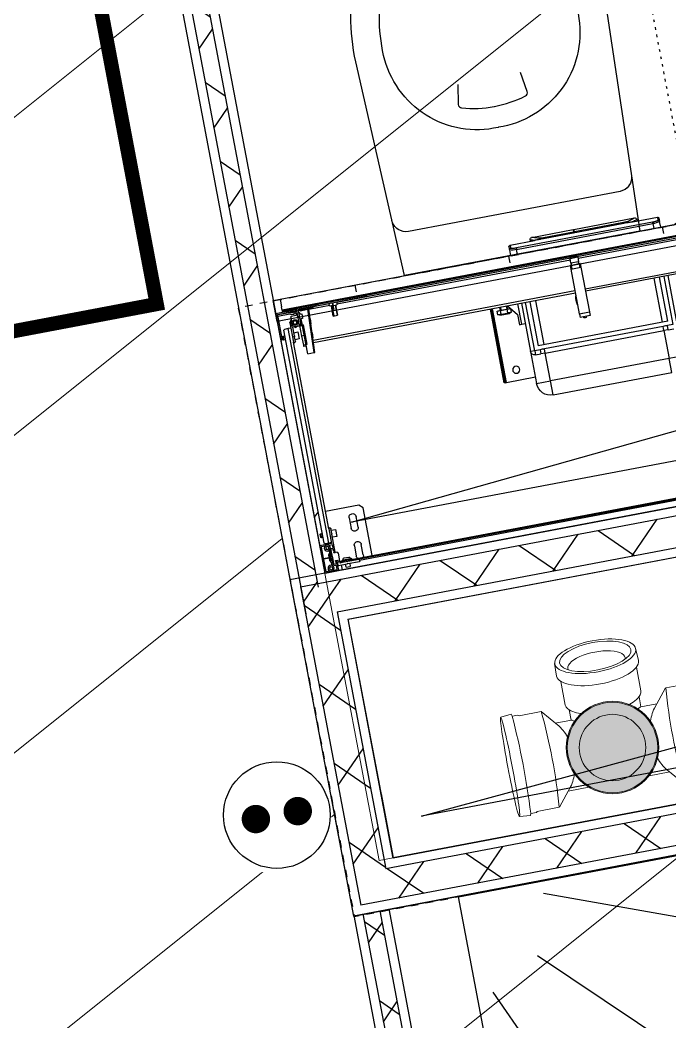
# Model space of a CAD drawing. Header units: centimetres. Extents: x 187368 to 251255, y -383447 to -322514.
# Drawn here: x 202629 to 203543, y -367949 to -366539 of the extents above; entities that cross this region are included whole.
import ezdxf

# ---------------------------------------------------------------- set-up
doc = ezdxf.new("R2010")
doc.units = ezdxf.units.CM
doc.linetypes.add('Style de ligne -1', pattern=[0.41664, 0.20828, -0.20836])
doc.linetypes.add('Style de ligne -5', pattern=[0.20828, 0.069425, -0.138855])
doc.layers.get('0').update_dxf_attribs({"color": 252})
for name, color, linetype in [('3-BAT C-Niveau 2', 252, 'Continuous'), ('prlm-EAU-CHU', 42, 'Continuous'), ('prlm-EAU-EUEV', 25, 'Continuous'), ('prlm-GT', 242, 'Continuous'), ('prlm-MOD', 64, 'Continuous')]:
    doc.layers.add(name, color=color, linetype=linetype)
doc.layers.add('prlm-ELEC-CFO', color=1, linetype='Continuous', lineweight=25)

# ---------------------------------------------------------------- blocks, each defined once
blk = doc.blocks.new('Groupe-85-1')
at = {"linetype": 'Continuous'}
for p, q in [((13643.41, -48322.39), (13682.38, -48329.29)), ((13642.53, -48331.15), (13679.85, -48356.12)), ((13636.28, -48336.31), (13660.64, -48371.78))]:
    blk.add_line(p, q, dxfattribs=at)
at = {"linetype": 'Continuous', "flags": 128}
blk.add_lwpolyline([(13646.32, -48401.5), (13631.44, -48322.9), (13710.04, -48308.02), (13724.92, -48386.62)], close=True, dxfattribs=at)
blk = doc.blocks.new('MTI900_Alu_390')
at = {"layer": 'prlm-MOD', "color": 1, "linetype": 'Continuous'}
for p, q in [((-4.475, 0), (-4.472, 0)), ((-4.475, -0.003), (-4.475, 0)), ((-4.472, 0), (-4.278, 0)), ((-4.278, 0), (-4.225, 0)), ((-4.225, 0), (4.225, 0)), ((-4.225, -0.07), (-4.225, 0)), ((-4.475, -0.387), (-4.475, -0.003)), ((-4.457, -0.191), (-4.457, -0.021)), ((-4.454, -0.018), (-4.403, -0.018)), ((-4.395, -0.038), (-4.375, -0.027)), ((-4.395, -0.062), (-4.395, -0.038)), ((-4.375, -0.073), (-4.395, -0.062)), ((-4.375, -0.027), (-4.355, -0.038)), ((-4.355, -0.062), (-4.375, -0.073)), ((-4.354, -0.13), (-4.372, -0.159)), ((-4.355, -0.038), (-4.355, -0.062)), ((-4.336, -0.136), (-4.354, -0.164)), ((-4.353, -0.086), (-4.353, -0.129)), ((-4.347, -0.018), (-4.296, -0.018)), ((-4.335, -0.098), (-4.335, -0.134)), ((-4.298, -0.095), (-4.332, -0.095)), ((-4.296, -0.077), (-4.331, -0.077)), ((-4.33, -0.195), (-4.33, -0.103)), ((-4.327, -0.1), (-4.298, -0.1)), ((-4.295, -0.137), (-4.295, -0.098)), ((-4.295, -0.137), (-4.295, -0.142)), ((-4.293, -0.021), (-4.293, -0.074)), ((-4.278, -0.14), (-4.292, -0.14)), ((-4.275, -0.003), (-4.275, -0.137)), ((-4.27, -0.073), (-4.27, -0.09)), ((-4.27, -0.09), (-4.26, -0.12)), ((-4.267, -0.07), (-4.14, -0.07)), ((-4.26, -0.142), (-4.26, -0.12)), ((-4.235, -0.1), (-4.235, -0.24)), ((-3.963, -0.1), (-4.229, -0.1)), ((-4.225, -0.105), (-4.225, -0.1)), ((-4.225, -0.105), (-4.165, -0.105)), ((-4.225, -0.105), (-4.225, -0.12)), ((-4.225, -0.12), (-4.17, -0.12)), ((-4.203, -0.12), (-4.203, -0.125)), ((-4.203, -0.125), (-4.067, -0.125)), ((-4.203, -0.125), (-4.203, -0.135)), ((-4.203, -0.135), (-4.067, -0.135)), ((-4.165, -0.115), (-4.175, -0.125)), ((-4.165, -0.025), (-4.105, -0.025)), ((-4.165, -0.025), (-4.165, -0.07)), ((-4.165, -0.1), (-4.165, -0.115)), ((-4.105, -0.115), (-4.165, -0.115)), ((-4.135, -0.075), (-4.14, -0.07)), ((-4.13, -0.07), (-4.135, -0.075)), ((-4.13, -0.07), (-3.963, -0.07)), ((-4.105, -0.07), (-4.105, -0.025)), ((-4.105, -0.115), (-4.105, -0.1)), ((-4.105, -0.105), (4.105, -0.105)), ((-4.095, -0.125), (-4.105, -0.115)), ((-4.1, -0.12), (4.1, -0.12)), ((-4.067, -0.125), (-4.067, -0.12)), ((-4.067, -0.135), (-4.067, -0.125)), ((-3.96, -0.073), (-3.96, -0.097)), ((-3.96, -0.09), (3.96, -0.09)), ((-3.775, -0.12), (-3.775, -0.8)), ((-4.457, -0.369), (-4.457, -0.209)), ((-4.376, -0.194), (-4.454, -0.194)), ((-4.454, -0.206), (-4.376, -0.206)), ((-4.373, -0.16), (-4.373, -0.191)), ((-4.373, -0.209), (-4.373, -0.24)), ((-4.373, -0.24), (-4.354, -0.27)), ((-4.338, -0.16), (-4.355, -0.19)), ((-4.355, -0.166), (-4.355, -0.234)), ((-4.355, -0.21), (-4.338, -0.24)), ((-4.354, -0.236), (-4.335, -0.265)), ((-4.353, -0.271), (-4.353, -0.304)), ((-4.33, -0.168), (-4.342, -0.168)), ((-4.33, -0.232), (-4.342, -0.232)), ((-4.338, -0.24), (-4.338, -0.16)), ((-4.33, -0.16), (-4.338, -0.16)), ((-4.338, -0.24), (-4.33, -0.24)), ((-4.335, -0.265), (-4.335, -0.302)), ((-4.325, -0.2), (-4.33, -0.195)), ((-4.33, -0.205), (-4.325, -0.2)), ((-4.33, -0.297), (-4.33, -0.205)), ((-4.295, -0.258), (-4.295, -0.263)), ((-4.295, -0.302), (-4.295, -0.263)), ((-4.292, -0.145), (-4.263, -0.145)), ((-4.25, -0.255), (-4.292, -0.255)), ((-4.292, -0.26), (-4.278, -0.26)), ((-4.275, -0.263), (-4.275, -0.52)), ((-4.25, -0.255), (-4.235, -0.24)), ((-4.167, -0.158), (-4.102, -0.158)), ((-3.995, -0.3), (-3.995, -0.15)), ((-3.895, -0.15), (-3.895, -0.3)), ((-4.475, -0.8), (-4.475, -0.387)), ((-4.308, -0.39), (-4.472, -0.39)), ((-4.403, -0.372), (-4.454, -0.372)), ((-4.395, -0.405), (-4.405, -0.415)), ((-4.405, -0.415), (-4.405, -3.465)), ((-4.395, -0.328), (-4.375, -0.317)), ((-4.395, -0.352), (-4.395, -0.328)), ((-4.375, -0.363), (-4.395, -0.352)), ((-4.34, -0.405), (-4.395, -0.405)), ((-4.375, -0.317), (-4.355, -0.328)), ((-4.355, -0.352), (-4.375, -0.363)), ((-4.355, -0.328), (-4.355, -0.352)), ((-4.296, -0.372), (-4.347, -0.372)), ((-4.305, -0.405), (-4.34, -0.405)), ((-4.34, -0.405), (-4.34, -3.475)), ((-4.332, -0.305), (-4.298, -0.305)), ((-4.328, -0.323), (-4.296, -0.323)), ((-4.298, -0.3), (-4.327, -0.3)), ((-4.305, -0.6), (-4.305, -0.393)), ((-4.293, -0.326), (-4.293, -0.369)), ((-4.43, -0.495), (-4.435, -0.5)), ((-4.435, -0.5), (-4.435, -0.55)), ((-4.435, -0.55), (-4.43, -0.555)), ((-4.43, -0.555), (-4.43, -0.495)), ((-4.405, -0.495), (-4.43, -0.495)), ((-4.43, -0.555), (-4.405, -0.555)), ((-4.275, -0.52), (-4.278, -0.523)), ((-4.278, -0.527), (-4.275, -0.53)), ((-4.215, -0.475), (-4.275, -0.475)), ((-4.275, -0.53), (-4.275, -0.52)), ((-4.275, -0.53), (-4.275, -0.6)), ((-4.215, -0.575), (-4.215, -0.475)), ((-3.995, -0.7), (-3.995, -0.55)), ((-3.895, -0.55), (-3.895, -0.7)), ((-4.305, -0.6), (-4.305, -3.277)), ((-4.285, -0.61), (-4.295, -0.61)), ((-4.275, -0.575), (-4.215, -0.575)), ((-4.425, -0.85), (-4.475, -0.8)), ((-3.775, -0.8), (-3.825, -0.85)), ((-4.405, -0.85), (-4.425, -0.85)), ((-3.825, -0.85), (-4.305, -0.85)), ((-0.85, -1.865), (0.85, -1.865)), ((-0.85, -1.865), (-0.85, -2.065)), ((0.85, -1.865), (0.85, -2.065)), ((-1.05, -2.525), (-1.05, -2.065)), ((-1.05, -2.065), (-0.85, -2.065)), ((0.85, -2.065), (-0.85, -2.065)), ((-0.85, -2.065), (-0.85, -2.465)), ((0.85, -2.465), (0.85, -2.065)), ((1.05, -2.065), (0.85, -2.065)), ((-1.495, -2.16), (-1.495, -3.215)), ((-1.48, -2.16), (-1.495, -2.16)), ((-1.48, -2.16), (-1.48, -3.215)), ((-1.48, -2.16), (-1.465, -2.16)), ((-1.465, -2.16), (-1.05, -2.16)), ((-1.465, -2.16), (-1.465, -3.215)), ((-1.05, -3.215), (-1.05, -2.525)), ((-0.99, -2.525), (-1.05, -2.525)), ((-0.99, -2.465), (-0.912, -2.465)), ((-0.99, -2.525), (-0.99, -2.465)), ((-0.99, -2.525), (-0.99, -3.215)), ((-0.912, -2.525), (-0.99, -2.525)), ((-0.85, -2.465), (-0.912, -2.465)), ((-0.912, -2.525), (-0.912, -2.465)), ((-0.85, -2.465), (0.85, -2.465)), ((-0.85, -2.465), (-0.85, -2.524)), ((0.85, -2.524), (-0.85, -2.524)), ((0.912, -2.465), (0.85, -2.465)), ((0.85, -2.465), (0.85, -2.524)), ((0.912, -2.465), (0.99, -2.465)), ((0.912, -2.465), (0.912, -2.525)), ((0.99, -2.525), (0.912, -2.525)), ((0.99, -3.215), (0.99, -2.525)), ((1.05, -2.525), (1.05, -3.215)), ((0.93, -2.585), (-0.93, -2.585)), ((-0.93, -3.215), (-0.93, -2.585)), ((-0.85, -3.215), (-0.85, -2.585)), ((0.85, -2.585), (0.85, -3.215)), ((0.93, -2.585), (0.93, -3.215)), ((-1.134, -2.925), (-1.1, -2.925)), ((-1.134, -3.071), (-1.134, -2.925)), ((-1.1, -2.925), (-1.1, -3.215)), ((-1.1, -2.925), (-1.05, -2.925)), ((-0.277, -2.915), (-0.277, -2.865)), ((-0.132, -2.865), (-0.277, -2.865)), ((-0.132, -2.915), (-0.277, -2.915)), ((-0.277, -2.918), (-0.277, -2.915)), ((-0.277, -2.918), (-0.132, -2.918)), ((-0.277, -3.558), (-0.277, -2.918)), ((-0.132, -2.915), (-0.132, -2.865)), ((-0.132, -2.918), (-0.132, -2.915)), ((-0.132, -3.558), (-0.132, -2.918)), ((-4.135, -3.077), (-4.136, -3.497)), ((-4.135, -3.077), (-4.05, -3.077)), ((-4.022, -3.692), (-4.05, -3.077)), ((-4.05, -3.077), (-4.035, -3.077)), ((-4.035, -3.077), (-4.007, -3.691)), ((-1.25, -3.215), (-1.134, -3.071)), ((-4.175, -3.207), (-4.175, -3.187)), ((-4.135, -3.187), (-4.175, -3.187)), ((-4.175, -3.337), (-4.175, -3.207)), ((-4.125, -3.207), (-4.175, -3.207)), ((-4.125, -3.487), (-4.125, -3.207)), ((-0.277, -3.215), (-4.029, -3.215)), ((-1.38, -3.106), (-1.408, -3.12)), ((-1.408, -3.12), (-1.408, -3.17)), ((-1.408, -3.17), (-1.384, -3.17)), ((-1.395, -3.17), (-1.395, -3.172)), ((-1.395, -3.172), (-1.225, -3.172)), ((-1.384, -3.17), (-1.359, -3.17)), ((-1.38, -3.106), (-1.24, -3.106)), ((-1.36, -3.172), (-1.36, -3.215)), ((-1.359, -3.12), (-1.359, -3.17)), ((-1.359, -3.17), (-1.31, -3.17)), ((-1.351, -3.215), (-1.351, -3.172)), ((-1.31, -3.17), (-1.261, -3.17)), ((-1.269, -3.215), (-1.269, -3.172)), ((-1.261, -3.12), (-1.261, -3.17)), ((-1.261, -3.17), (-1.236, -3.17)), ((-1.26, -3.215), (-1.26, -3.172)), ((-1.212, -3.12), (-1.24, -3.106)), ((-1.236, -3.17), (-1.214, -3.17)), ((-1.225, -3.172), (-1.225, -3.17)), ((-1.212, -3.12), (-1.212, -3.167)), ((4.029, -3.215), (-0.132, -3.215)), ((-4.475, -3.355), (-4.475, -3.335)), ((-4.475, -3.335), (-4.455, -3.335)), ((-4.475, -3.69), (-4.475, -3.355)), ((-4.455, -3.355), (-4.475, -3.355)), ((-4.455, -3.335), (-4.455, -3.355)), ((-4.455, -3.69), (-4.455, -3.355)), ((-4.43, -3.325), (-4.435, -3.33)), ((-4.435, -3.33), (-4.435, -3.38)), ((-4.435, -3.38), (-4.43, -3.385)), ((-4.43, -3.385), (-4.43, -3.325)), ((-4.405, -3.325), (-4.43, -3.325)), ((-4.305, -3.553), (-4.305, -3.277)), ((-4.295, -3.267), (-4.285, -3.267)), ((-4.276, -3.348), (-4.278, -3.35)), ((-4.278, -3.354), (-4.276, -3.356)), ((-4.275, -3.277), (-4.275, -3.346)), ((-4.215, -3.305), (-4.275, -3.305)), ((-4.275, -3.358), (-4.275, -3.346)), ((-4.275, -3.358), (-4.275, -3.484)), ((-4.215, -3.405), (-4.215, -3.305)), ((-4.175, -3.487), (-4.175, -3.337)), ((-4.14, -3.337), (-4.175, -3.337)), ((-4.14, -3.487), (-4.14, -3.337)), ((-0.277, -3.245), (-4.027, -3.245)), ((-4.021, -3.285), (-4.026, -3.286)), ((-4.022, -3.356), (-4.017, -3.356)), ((-4.021, -3.285), (-4.017, -3.356)), ((4.027, -3.245), (-0.132, -3.245)), ((-4.43, -3.385), (-4.405, -3.385)), ((-4.405, -3.465), (-4.395, -3.475)), ((-4.34, -3.475), (-4.395, -3.475)), ((-4.305, -3.475), (-4.34, -3.475)), ((-4.29, -3.507), (-4.285, -3.504)), ((-4.29, -3.507), (-4.29, -3.549)), ((-4.274, -3.504), (-4.287, -3.504)), ((-4.275, -3.405), (-4.215, -3.405)), ((-4.272, -3.487), (-4.178, -3.487)), ((-4.271, -3.518), (-4.271, -3.507)), ((-4.266, -3.521), (-4.268, -3.521)), ((-4.24, -3.478), (-4.23, -3.472)), ((-4.23, -3.472), (-4.22, -3.478)), ((-4.195, -3.561), (-4.195, -3.523)), ((-4.175, -3.49), (-4.175, -3.487)), ((-4.175, -3.487), (-4.155, -3.487)), ((-4.175, -3.49), (-4.175, -3.601)), ((-4.155, -3.497), (-4.175, -3.497)), ((-4.14, -3.487), (-4.155, -3.487)), ((-4.155, -3.487), (-4.155, -3.497)), ((-4.155, -3.702), (-4.155, -3.497)), ((-4.125, -3.487), (-4.14, -3.487)), ((-4.14, -3.577), (-4.14, -3.487)), ((-4.136, -3.497), (-4.14, -3.497)), ((-4.012, -3.482), (-4.017, -3.482)), ((-4.012, -3.482), (-4.008, -3.552)), ((-4.277, -3.582), (-4.304, -3.555)), ((-4.291, -3.577), (-4.291, -3.568)), ((-4.281, -3.583), (-4.291, -3.577)), ((-4.287, -3.552), (-4.282, -3.552)), ((-4.279, -3.549), (-4.279, -3.545)), ((-4.277, -3.676), (-4.268, -3.663)), ((-4.276, -3.542), (-4.273, -3.542)), ((-4.276, -3.627), (-4.276, -3.584)), ((-4.198, -3.637), (-4.266, -3.637)), ((-4.263, -3.657), (-4.265, -3.659)), ((-4.225, -3.659), (-4.265, -3.659)), ((-4.265, -3.659), (-4.265, -3.662)), ((-4.265, -3.662), (-4.225, -3.662)), ((-4.227, -3.657), (-4.263, -3.657)), ((-4.261, -3.657), (-4.261, -3.662)), ((-4.229, -3.657), (-4.229, -3.662)), ((-4.225, -3.659), (-4.227, -3.657)), ((-4.225, -3.662), (-4.225, -3.659)), ((-4.222, -3.663), (-4.213, -3.676)), ((-4.195, -3.674), (-4.195, -3.64)), ((-4.176, -3.603), (-4.183, -3.61)), ((-4.183, -3.614), (-4.176, -3.621)), ((-4.175, -3.623), (-4.175, -3.601)), ((-4.175, -3.623), (-4.175, -3.734)), ((-4.115, -3.577), (-4.155, -3.577)), ((-4.155, -3.647), (-4.115, -3.647)), ((-4.14, -3.657), (-4.14, -3.647)), ((-4.115, -3.647), (-4.115, -3.577)), ((-4.013, -3.552), (-4.008, -3.552)), ((-3.685, -3.532), (-3.625, -3.532)), ((-3.685, -3.532), (-3.685, -3.677)), ((-3.679, -3.677), (-3.679, -3.532)), ((-3.66, -3.622), (-3.655, -3.622)), ((-3.66, -3.622), (-3.66, -3.636)), ((-3.66, -3.636), (-3.655, -3.636)), ((-3.66, -3.636), (-3.66, -3.717)), ((-3.655, -3.622), (-3.655, -3.636)), ((-3.655, -3.636), (-3.655, -3.717)), ((-3.631, -3.677), (-3.631, -3.532)), ((-3.625, -3.677), (-3.625, -3.532)), ((-0.277, -3.558), (-0.132, -3.558)), ((-0.277, -3.56), (-0.277, -3.558)), ((-0.277, -3.61), (-0.277, -3.56)), ((-0.26, -3.56), (-0.277, -3.56)), ((-0.255, -3.61), (-0.277, -3.61)), ((-0.26, -3.558), (-0.26, -3.608)), ((-0.15, -3.608), (-0.26, -3.608)), ((-0.15, -3.638), (-0.26, -3.638)), ((-0.26, -3.638), (-0.26, -3.708)), ((-0.255, -3.608), (-0.255, -3.638)), ((-0.155, -3.638), (-0.155, -3.608)), ((-0.132, -3.61), (-0.155, -3.61)), ((-0.15, -3.608), (-0.15, -3.558)), ((-0.132, -3.56), (-0.15, -3.56)), ((-0.15, -3.708), (-0.15, -3.638)), ((-0.132, -3.56), (-0.132, -3.558)), ((-0.132, -3.61), (-0.132, -3.56)), ((-4.455, -3.682), (-4.455, -3.68)), ((-4.452, -3.677), (-4.279, -3.677)), ((-4.215, -3.695), (-4.45, -3.695)), ((-4.215, -3.715), (-4.45, -3.715)), ((-4.285, -3.692), (-4.445, -3.692)), ((-4.378, -3.747), (-4.378, -3.727)), ((-4.378, -3.727), (-4.298, -3.727)), ((-4.375, -3.747), (-4.378, -3.747)), ((-4.375, -3.737), (4.375, -3.737)), ((-4.375, -3.747), (-4.375, -3.737)), ((4.375, -3.747), (-4.375, -3.747)), ((-4.375, -3.747), (-4.375, -3.792)), ((-4.375, -3.902), (-4.375, -3.792)), ((-4.345, -3.724), (-4.345, -3.718)), ((-4.342, -3.715), (-4.288, -3.715)), ((-4.298, -3.727), (-4.342, -3.727)), ((-4.298, -3.727), (-4.298, -3.737)), ((-4.295, -3.734), (-4.295, -3.73)), ((-4.265, -3.69), (-4.283, -3.69)), ((-4.283, -3.72), (-4.265, -3.72)), ((-4.265, -3.716), (-4.269, -3.72)), ((-4.265, -3.69), (-4.265, -3.695)), ((-4.262, -3.716), (-4.265, -3.716)), ((-4.252, -3.692), (-4.262, -3.692)), ((-4.261, -3.69), (-4.261, -3.695)), ((-4.26, -3.715), (-4.231, -3.715)), ((-4.247, -3.687), (-4.252, -3.692)), ((-4.247, -3.732), (-4.252, -3.737)), ((-4.241, -3.734), (-4.249, -3.734)), ((-4.238, -3.692), (-4.243, -3.687)), ((-4.238, -3.737), (-4.243, -3.732)), ((-4.228, -3.692), (-4.238, -3.692)), ((-4.229, -3.69), (-4.229, -3.695)), ((-4.225, -3.716), (-4.229, -3.716)), ((-4.225, -3.69), (-4.198, -3.69)), ((-4.225, -3.695), (-4.225, -3.69)), ((-4.221, -3.72), (-4.225, -3.716)), ((-4.225, -3.72), (-4.215, -3.72)), ((-4.215, -3.715), (-4.215, -3.695)), ((-4.215, -3.695), (-4.195, -3.695)), ((-4.195, -3.715), (-4.215, -3.715)), ((-4.215, -3.72), (-4.215, -3.722)), ((-4.212, -3.725), (-4.198, -3.725)), ((-4.211, -3.677), (-4.198, -3.677)), ((-4.195, -3.722), (-4.195, -3.693)), ((-4.175, -3.737), (-4.175, -3.734)), ((-4.165, -3.737), (-4.165, -3.726)), ((-3.907, -3.717), (-4.14, -3.717)), ((-4.135, -3.717), (-4.135, -3.712)), ((-4.105, -3.712), (-4.135, -3.712)), ((-4.125, -3.692), (-4.022, -3.692)), ((-4.125, -3.702), (-4.125, -3.692)), ((-4.125, -3.702), (-4.105, -3.702)), ((-4.105, -3.702), (-3.965, -3.702)), ((-4.105, -3.702), (-4.105, -3.712)), ((-4.105, -3.712), (-4.105, -3.717)), ((-3.965, -3.712), (-4.105, -3.712)), ((-4.007, -3.691), (-4.022, -3.692)), ((-4.022, -3.692), (-4.022, -3.692)), ((-3.707, -3.685), (-4.007, -3.685)), ((-4.007, -3.691), (-4.007, -3.692)), ((-3.965, -3.702), (-3.945, -3.702)), ((-3.965, -3.702), (-3.965, -3.712)), ((-3.965, -3.717), (-3.965, -3.712)), ((-3.935, -3.712), (-3.965, -3.712)), ((-3.935, -3.712), (-3.935, -3.717)), ((-3.935, -3.715), (-3.713, -3.715)), ((-3.907, -3.737), (-3.907, -3.717)), ((-3.907, -3.717), (-3.893, -3.717)), ((-3.893, -3.717), (-3.86, -3.717)), ((-3.893, -3.717), (-3.893, -3.737)), ((-3.86, -3.717), (-3.45, -3.717)), ((-3.86, -3.717), (-3.86, -3.737)), ((-3.705, -3.677), (-3.713, -3.717)), ((-3.66, -3.677), (-3.705, -3.677)), ((-3.655, -3.677), (-3.605, -3.677)), ((-3.597, -3.717), (-3.605, -3.677)), ((-0.26, -3.685), (-3.603, -3.685)), ((-3.597, -3.715), (-0.25, -3.715)), ((-3.45, -3.717), (-3.45, -3.737)), ((-3.45, -3.717), (-3.417, -3.717)), ((-3.417, -3.737), (-3.417, -3.717)), ((-3.417, -3.717), (-3.403, -3.717)), ((-3.185, -3.717), (-3.403, -3.717)), ((-3.403, -3.717), (-3.403, -3.737)), ((-3.185, -3.717), (-3.175, -3.717)), ((-3.185, -3.737), (-3.185, -3.717)), ((-3.175, -3.717), (-3.175, -3.737)), ((-3.175, -3.735), (-0.243, -3.735)), ((-0.26, -3.708), (-0.15, -3.708)), ((-0.25, -3.708), (-0.25, -3.723)), ((-0.25, -3.723), (-0.16, -3.723)), ((-0.167, -3.735), (3.175, -3.735)), ((-0.16, -3.723), (-0.16, -3.708)), ((-0.16, -3.715), (3.598, -3.715)), ((3.604, -3.685), (-0.15, -3.685)), ((-4.375, -3.902), (4.375, -3.902)), ((-1.075, -3.985), (-1.075, -3.902)), ((-0.975, -3.902), (-0.975, -3.973)), ((0.975, -3.973), (0.975, -3.902)), ((1.075, -3.902), (1.075, -3.985)), ((-1.075, -4.03), (-1.075, -3.985)), ((-1.055, -4.05), (-1.055, -4.005)), ((-1.055, -4.05), (-0.706, -4.05)), ((-0.975, -3.973), (0.975, -3.973)), ((-0.975, -3.993), (-0.975, -3.973)), ((0.975, -3.993), (-0.975, -3.993)), ((-0.765, -4.07), (-0.765, -4.05)), ((0.576, -4.05), (-0.576, -4.05)), ((-0.574, -4.05), (-0.574, -4.063)), ((-0.142, -4.063), (-0.574, -4.063)), ((-0.142, -4.063), (-0.142, -4.05)), ((-0.142, -4.1), (-0.142, -4.063)), ((-0.131, -4.05), (-0.131, -4.063)), ((0.574, -4.063), (-0.131, -4.063)), ((-0.131, -4.063), (-0.131, -4.1)), ((0.574, -4.05), (0.574, -4.063)), ((0.704, -4.05), (1.055, -4.05)), ((0.765, -4.07), (0.765, -4.05)), ((0.975, -3.973), (0.975, -3.993)), ((1.055, -4.05), (1.055, -4.005)), ((1.075, -4.03), (1.075, -3.985)), ((-0.735, -4.1), (-0.735, -4.1)), ((-0.735, -4.1), (-0.142, -4.1)), ((-0.131, -4.1), (0.735, -4.1)), ((0.735, -4.1), (0.735, -4.1))]:
    blk.add_line(p, q, dxfattribs=at)
at = {"layer": 'prlm-MOD', "color": 1, "ltscale": 50}
for points in [[(-3.3, -3.806), (-3.3, -3.902)], [(-1.1, -3.806), (-1.1, -3.902)], [(1.1, -3.806), (1.1, -3.902)]]:
    blk.add_lwpolyline(points, dxfattribs=at)
at = {"layer": 'prlm-MOD', "color": 1, "linetype": 'Continuous'}
for centre, radius in [((-4.375, -0.05), 0.0425), ((-4.375, -0.34), 0.0425), ((-1.295, -2.31), 0.05), ((-4.23, -3.542), 0.035), ((-4.23, -3.542), 0.03), ((-4.23, -3.542), 0.025)]:
    blk.add_circle(centre, radius, dxfattribs=at)
for centre, radius, start, end in [((-4.472, -0.003), 0.003, 90, 180), ((-4.278, -0.003), 0.003, 0, 90), ((-4.454, -0.021), 0.003, 90, 180), ((-4.403, -0.021), 0.003, 84.5182, 90), ((-4.356, -0.129), 0.003, 326.3099, 0), ((-4.347, -0.021), 0.003, 90, 95.4817), ((-4.331, -0.067), 0.01, 213.6525, 270), ((-4.338, -0.134), 0.003, 326.3099, 0), ((-4.332, -0.098), 0.003, 90, 180), ((-4.327, -0.103), 0.003, 90, 180), ((-4.298, -0.098), 0.003, 0, 90), ((-4.298, -0.103), 0.003, 0, 90), ((-4.296, -0.021), 0.003, 0, 90), ((-4.296, -0.074), 0.003, 270, 0), ((-4.292, -0.137), 0.003, 180, 270), ((-4.278, -0.137), 0.003, 270, 0), ((-4.267, -0.073), 0.003, 90, 180), ((-4.267, -0.09), 0.003, 180, 198.4349), ((-4.263, -0.12), 0.003, 0, 18.4349), ((-4.232, -0.1), 0.003, 0, 180), ((-4.167, -0.138), 0.02, 171.3731, 270), ((-4.167, -0.133), 0.02, 185.7392, 187.1808), ((-4.102, -0.138), 0.02, 270, 8.6269), ((-4.102, -0.133), 0.02, 352.8192, 354.2608), ((-3.945, -0.15), 0.05, 143.1301, 180), ((-3.963, -0.073), 0.003, 0, 90), ((-3.963, -0.097), 0.003, 270, 0), ((-3.945, -0.15), 0.05, 0, 36.8699), ((-4.454, -0.191), 0.003, 180, 270), ((-4.454, -0.209), 0.003, 90, 180), ((-4.376, -0.191), 0.003, 270, 0), ((-4.376, -0.209), 0.003, 0, 90), ((-4.37, -0.16), 0.003, 146.3099, 180), ((-4.352, -0.166), 0.003, 146.3099, 180), ((-4.352, -0.234), 0.003, 180, 213.6901), ((-4.356, -0.271), 0.003, 0, 33.6901), ((-4.292, -0.142), 0.003, 180, 270), ((-4.292, -0.258), 0.003, 90, 180), ((-4.292, -0.263), 0.003, 90, 180), ((-4.278, -0.263), 0.003, 0, 90), ((-4.263, -0.142), 0.003, 270, 0), ((-4.472, -0.387), 0.003, 180, 270), ((-4.454, -0.369), 0.003, 180, 270), ((-4.403, -0.369), 0.003, 270, 275.4818), ((-4.347, -0.369), 0.003, 264.5182, 270), ((-4.332, -0.302), 0.003, 180, 270), ((-4.328, -0.333), 0.01, 90, 133.851), ((-4.327, -0.297), 0.003, 180, 270), ((-4.308, -0.393), 0.003, 0, 90), ((-4.298, -0.297), 0.003, 270, 0), ((-4.298, -0.302), 0.003, 270, 0), ((-4.296, -0.326), 0.003, 0, 90), ((-4.296, -0.369), 0.003, 270, 0), ((-3.945, -0.3), 0.05, 180, 0), ((-4.276, -0.525), 0.003, 135, 225), ((-3.945, -0.55), 0.05, 0, 180), ((-4.295, -0.6), 0.01, 180, 270), ((-4.285, -0.6), 0.01, 270, 0), ((-3.945, -0.7), 0.05, 180, 0), ((-0.85, -2.065), 0.2, 90, 180), ((-0.99, -2.525), 0.06, 90, 180), ((-0.205, -2.865), 0.02, 0, 180), ((0, -3.11), 0.285, 166.8264, 193.1736), ((-1.384, -3.162), 0.0487, 59.7422, 120.2578), ((-1.236, -3.162), 0.0487, 59.7422, 120.2578), ((-4.295, -3.277), 0.01, 90, 180), ((-4.285, -3.277), 0.01, 0, 90), ((-4.276, -3.352), 0.003, 135, 225), ((-4.278, -3.346), 0.003, 315, 0), ((-4.278, -3.358), 0.003, 0, 45), ((-4.287, -3.507), 0.003, 90, 180), ((-4.23, -3.542), 0.06, 140.7035, 188.509), ((-4.23, -3.542), 0.065, 144.2242, 157.3801), ((-4.272, -3.484), 0.003, 180, 270), ((-4.274, -3.507), 0.003, 0, 90), ((-4.268, -3.518), 0.003, 180, 270), ((-4.23, -3.542), 0.04, 184.0006, 146.0728), ((-4.23, -3.542), 0.04, 146.0728, 184.0006), ((-4.266, -3.518), 0.003, 270, 326.0728), ((-4.23, -3.542), 0.065, 57.7958, 122.2042), ((-4.23, -3.542), 0.06, 66.4435, 113.5565), ((-4.178, -3.49), 0.003, 0, 90), ((-4.302, -3.553), 0.003, 180, 225), ((-4.287, -3.549), 0.003, 180, 270), ((-4.23, -3.542), 0.065, 206.162, 224.9525), ((-4.282, -3.549), 0.003, 270, 0), ((-4.276, -3.545), 0.003, 90, 180), ((-4.279, -3.584), 0.003, 0, 45), ((-4.266, -3.627), 0.01, 180, 270), ((-4.273, -3.545), 0.003, 4.0006, 90), ((-4.265, -3.665), 0.003, 90, 145.008), ((-4.225, -3.665), 0.003, 34.992, 90), ((-4.198, -3.64), 0.003, 0, 90), ((-4.181, -3.612), 0.003, 135, 225), ((-4.178, -3.601), 0.003, 315, 0), ((-4.178, -3.623), 0.003, 0, 45), ((-4.16, -3.657), 0.02, 309.8841, 0), ((-4.45, -3.69), 0.025, 180, 270), ((-4.452, -3.68), 0.003, 90, 180), ((-4.445, -3.682), 0.01, 180, 270), ((-4.45, -3.69), 0.005, 180, 270), ((-4.342, -3.718), 0.003, 90, 180), ((-4.342, -3.724), 0.003, 180, 270), ((-4.298, -3.73), 0.003, 0, 90), ((-4.292, -3.734), 0.003, 180, 270), ((-4.288, -3.718), 0.003, 9.5941, 90), ((-4.283, -3.717), 0.003, 189.5941, 270), ((-4.283, -3.693), 0.003, 90, 160.5288), ((-4.279, -3.674), 0.003, 270, 325.008), ((-4.265, -3.693), 0.003, 19.4712, 90), ((-4.275, -3.715), 0.01, 353.9388, 0), ((-4.265, -3.717), 0.003, 270, 350.4059), ((-4.26, -3.718), 0.003, 90, 170.4059), ((-4.245, -3.689), 0.003, 45, 135), ((-4.245, -3.734), 0.003, 45, 135), ((-4.231, -3.718), 0.003, 9.5941, 90), ((-4.225, -3.693), 0.003, 90, 160.5288), ((-4.225, -3.717), 0.003, 189.5941, 270), ((-4.215, -3.715), 0.01, 180, 186.0612), ((-4.212, -3.722), 0.003, 180, 270), ((-4.211, -3.674), 0.003, 214.992, 270), ((-4.198, -3.674), 0.003, 270, 0), ((-4.198, -3.693), 0.003, 0, 90), ((-4.198, -3.722), 0.003, 270, 0), ((-4.178, -3.734), 0.003, 270, 0), ((-4.14, -3.702), 0.035, 180, 270), ((-4.115, -3.71), 0.05, 129.8841, 142.9139), ((-4.14, -3.702), 0.015, 180, 270), ((-4.125, -3.712), 0.02, 90, 192.412), ((-4.125, -3.712), 0.01, 90, 180), ((-3.997, -3.692), 0.01, 182.6026, 270), ((-3.945, -3.712), 0.01, 0, 90), ((-0.235, -3.723), 0.015, 180, 255.1649), ((-0.175, -3.723), 0.015, 284.8351, 0), ((-0.996, -4.212), 0.24, 84.8699, 109.1091), ((-1.055, -4.03), 0.02, 180, 270), ((-0.569, -4.616), 0.581, 102.5837, 109.7412), ((-0.735, -4.07), 0.03, 180, 270), ((-0.569, -4.458), 0.394, 90.7355, 114.8981), ((0.568, -4.46), 0.396, 65.1634, 89.203), ((0.569, -4.614), 0.579, 70.2259, 77.4042), ((0.735, -4.07), 0.03, 270, 0), ((0.999, -4.194), 0.222, 69.8915, 96.1295), ((1.055, -4.03), 0.02, 270, 0)]:
    blk.add_arc(centre, radius, start, end, dxfattribs=at)
for centre, major_axis, ratio, start_param, end_param in [((-3.997, -3.692), (0.025, 0), 0.4, 3.187016, 4.712389), ((-4.022, -3.693), (0.015, 0.0007), 0.045361, 0, 1.568734), ((-1.055, -3.985), (0.02, 0), 0.989815, 3.141593, 4.712389), ((1.055, -3.985), (-0.02, 0), 0.989815, 1.570796, 3.141593)]:
    blk.add_ellipse(centre, major_axis=major_axis, ratio=ratio, start_param=start_param, end_param=end_param, dxfattribs=at)
for points, knots in [([(-0.85, -2.524), (-0.86, -2.524), (-0.871, -2.524), (-0.892, -2.525), (-0.902, -2.525), (-0.912, -2.525)], [0, 0, 0, 0, 0.5, 0.5, 1, 1, 1, 1]), ([(0.912, -2.525), (0.902, -2.525), (0.892, -2.525), (0.871, -2.524), (0.86, -2.524), (0.85, -2.524)], [0, 0, 0, 0, 0.5, 0.5, 1, 1, 1, 1]), ([(-1.359, -3.12), (-1.351, -3.118), (-1.343, -3.117), (-1.331, -3.115), (-1.326, -3.114), (-1.318, -3.114), (-1.314, -3.114), (-1.302, -3.114), (-1.294, -3.114), (-1.277, -3.117), (-1.269, -3.118), (-1.261, -3.12)], [0, 0, 0, 0, 0.25, 0.25, 0.375, 0.375, 0.5, 0.5, 0.75, 0.75, 1, 1, 1, 1]), ([(-0.975, -3.993), (-0.98, -3.993), (-0.986, -3.993), (-0.996, -3.993), (-1.001, -3.993), (-1.008, -3.994), (-1.011, -3.994), (-1.015, -3.995), (-1.018, -3.995), (-1.024, -3.995), (-1.028, -3.996), (-1.035, -3.997), (-1.039, -3.998), (-1.045, -3.999), (-1.047, -4), (-1.05, -4.001), (-1.051, -4.001), (-1.052, -4.002), (-1.053, -4.002), (-1.054, -4.004), (-1.055, -4.004), (-1.055, -4.005)], [0, 0, 0, 0, 0.125, 0.125, 0.25, 0.25, 0.3125, 0.3125, 0.375, 0.375, 0.5, 0.5, 0.625, 0.625, 0.75, 0.75, 0.8125, 0.8125, 0.875, 0.875, 1, 1, 1, 1]), ([(-0.576, -4.05), (-0.589, -4.05), (-0.602, -4.05), (-0.621, -4.05), (-0.627, -4.05), (-0.64, -4.05), (-0.646, -4.05), (-0.664, -4.05), (-0.676, -4.05), (-0.692, -4.05), (-0.697, -4.05), (-0.704, -4.05), (-0.705, -4.05), (-0.707, -4.05)], [0, 0, 0, 0, 0.125, 0.125, 0.1875, 0.1875, 0.25, 0.25, 0.375, 0.375, 0.4375, 0.4375, 0.4568651, 0.4568651, 0.4568651, 0.4568651]), ([(0.705, -4.05), (0.7, -4.05), (0.693, -4.05), (0.681, -4.05), (0.676, -4.05), (0.664, -4.05), (0.652, -4.05), (0.64, -4.05), (0.628, -4.05), (0.621, -4.05), (0.602, -4.05), (0.589, -4.05), (0.576, -4.05)], [0.5494968, 0.5494968, 0.5494968, 0.5494968, 0.625, 0.625, 0.6875, 0.6875, 0.75, 0.8125, 0.8125, 0.875, 0.875, 1, 1, 1, 1]), ([(1.055, -4.005), (1.055, -4.004), (1.054, -4.004), (1.053, -4.002), (1.052, -4.002), (1.051, -4.001), (1.049, -4.001), (1.047, -4), (1.044, -3.999), (1.043, -3.999), (1.039, -3.998), (1.035, -3.997), (1.03, -3.996), (1.028, -3.996), (1.024, -3.995), (1.022, -3.995), (1.015, -3.994), (1.011, -3.994), (1.003, -3.994), (1.001, -3.993), (0.996, -3.993), (0.993, -3.993), (0.986, -3.993), (0.98, -3.993), (0.975, -3.993)], [0, 0, 0, 0, 0.125, 0.125, 0.1875, 0.1875, 0.25, 0.3125, 0.3125, 0.375, 0.375, 0.5, 0.5, 0.5625, 0.5625, 0.625, 0.625, 0.75, 0.75, 0.8125, 0.8125, 0.875, 0.875, 1, 1, 1, 1])]:
    blk.add_open_spline(points, degree=3, knots=knots, dxfattribs=at)
blk = doc.blocks.new('xi.chu')
at = {"layer": 'prlm-EAU-EUEV', "linetype": 'ByBlock', "lineweight": 5}
blk.add_hatch(color=0, dxfattribs=at).paths.add_polyline_path([(6.5, 0, 1), (-6.5, 0, 1)])
at = {"layer": 'prlm-EAU-EUEV', "color": 0, "linetype": 'ByBlock', "lineweight": 5}
blk.add_circle((0, 0), 6.5, dxfattribs=at)
blk = doc.blocks.new('xi.nam44')
at = {"layer": 'prlm-EAU-CHU', "color": 0, "lineweight": 13}
for p, q in [((-5.8, 13.12), (-5.89, 11.33)), ((5.89, 11.33), (5.8, 13.12)), ((-5.41, 10.46), (-5.41, 7.11)), ((5.41, 7.11), (5.41, 10.46)), ((-13.12, 7.25), (-14.67, 7.11)), ((-13.12, 7.25), (-13.03, 6.97)), ((13.12, 7.25), (13.03, 6.97)), ((13.12, 7.25), (14.67, 7.11)), ((-12.22, 6.97), (-13.03, 6.97)), ((-12.09, 6.85), (-12.22, 6.97)), ((-8.92, 6.85), (-12.09, 6.85)), ((-6.83, 4.34), (-8.91, 6.84)), ((-5, 6.32), (-5, 4.87)), ((5, 6.32), (5, 4.87)), ((6.83, 4.34), (8.91, 6.84)), ((8.92, 6.85), (12.09, 6.85)), ((12.09, 6.85), (12.22, 6.97)), ((12.22, 6.97), (13.03, 6.97)), ((-7.27, 4.87), (-4.96, 4.87)), ((7.27, 4.87), (4.96, 4.87)), ((-8.91, -6.84), (-6.83, -4.34)), ((-4.09, -4.87), (-7.27, -4.87)), ((4.09, -4.87), (7.27, -4.87)), ((8.91, -6.84), (6.83, -4.34)), ((-13.03, -6.94), (-13.12, -7.25)), ((-13.03, -6.97), (-12.22, -6.97)), ((-12.22, -6.97), (-12.09, -6.85)), ((-12.09, -6.85), (-8.92, -6.85)), ((12.09, -6.85), (8.92, -6.85)), ((12.22, -6.97), (12.09, -6.85)), ((13.03, -6.97), (12.22, -6.97)), ((13.03, -6.94), (13.12, -7.25)), ((-14.67, -7.11), (-13.12, -7.25)), ((14.67, -7.11), (13.12, -7.25))]:
    blk.add_line(p, q, dxfattribs=at)
at = {"layer": 'prlm-EAU-CHU', "color": 0, "lineweight": 13, "flags": 128}
for points in [[(-4.96, 4.87), (-4.86, 4.84), (-4.68, 4.73), (-4.43, 4.56)], [(4.96, 4.87), (4.86, 4.84), (4.68, 4.73), (4.43, 4.56)]]:
    blk.add_lwpolyline(points, dxfattribs=at)
at = {"layer": 'prlm-EAU-CHU', "color": 0, "lineweight": 13}
for radius in [6.36, 4.67]:
    blk.add_circle((0, 0), radius, dxfattribs=at)
for centre, radius, start, end in [((-4.48, 7.14), 0.936, 184.6605, 218.1259), ((4.48, 7.14), 0.936, 321.8741, 355.3395), ((-119.65, -0.01), 106.84, 356.281, 3.7477), ((-87.18, 0), 78.56, 354.9975, 5.0025), ((-2.54, 9.09), 3.68, 223.507, 258.776), ((2.54, 9.09), 3.68, 281.224, 316.493), ((87.18, 0), 78.56, 174.9975, 185.0025), ((119.65, -0.01), 106.84, 176.2523, 183.719), ((-11.68, 0.73), 6.05, 16.1332, 36.5542), ((11.68, 0.73), 6.05, 143.4458, 163.8668), ((-11.68, -0.73), 6.05, 323.4458, 343.8668), ((11.68, -0.73), 6.05, 196.1332, 216.5542)]:
    blk.add_arc(centre, radius, start, end, dxfattribs=at)
for centre, major_axis, ratio in [((0, 13.07), (5.79, 0), 0.383426), ((0, 13.07), (5.11, 0), 0.383329), ((-14.67, 0), (0, -7.1), 0.043635)]:
    blk.add_ellipse(centre, major_axis=major_axis, ratio=ratio, dxfattribs=at)
for centre, major_axis, ratio, start_param, end_param in [((0, 12.09), (-4.1, -0.03), 0.383971, 2.986035, 6.398097), ((0, 11.41), (-5.89, 0), 0.391508, 0.036281, 3.105311)]:
    blk.add_ellipse(centre, major_axis=major_axis, ratio=ratio, start_param=start_param, end_param=end_param, dxfattribs=at)
at = {"layer": 'prlm-EAU-CHU', "color": 0, "lineweight": 13, "extrusion": (0, 0, -1)}
blk.add_ellipse((14.67, 0), major_axis=(0, -7.1), ratio=0.043635, dxfattribs=at)
blk = doc.blocks.new('xi.PC')
at = {"color": 0, "lineweight": 5}
blk.add_wipeout([(-7.5, -7.5), (7.5, -7.5), (7.5, 7.5), (-7.5, 7.5)], dxfattribs=at).dxf.layer = 'prlm-ELEC-CFO'
at = {"layer": 'prlm-ELEC-CFO', "color": 0, "linetype": 'ByBlock', "lineweight": 5, "const_width": 2}
for points in [[(-4, 0, 1), (-2, 0, 1)], [(2, 0, 1), (4, 0, 1)]]:
    blk.add_lwpolyline(points, format="xyb", close=True, dxfattribs=at)
at = {"layer": 'prlm-ELEC-CFO', "color": 0, "linetype": 'ByBlock', "lineweight": -2}
blk.add_circle((0, 0), 7.5, dxfattribs=at)

msp = doc.modelspace()

# ---------------------------------------------------------------- hatches: boundary and pattern name
at = {"linetype": 'Continuous'}
h = msp.add_hatch(dxfattribs=at)
h.set_pattern_fill('02_ISOLANT', color=256, scale=10, angle=-79.2809, style=0, pattern_type=2)
h.set_pattern_definition([(325.719065, (66931.62, 115456.28), (45.060091, 66.102861), []), (55.719065, (66931.62, 115456.28), (66.102861, -45.060091), [])])
h.paths.add_polyline_path([(202724.6, -365627.4), (202696.6, -365608.2), (203030.9, -367374.7), (203048.3, -367337.2)])
h = msp.add_hatch(dxfattribs=at)
h.set_pattern_fill('02_ISOLANT', color=256, scale=10, angle=10.7236, style=0, pattern_type=2)
h.set_pattern_definition([(55.723595, (66931.62, 115456.28), (-66.106423, 45.054865), []), (145.723595, (66931.62, 115456.28), (45.054865, 66.106423), [])])
h.paths.add_polyline_path([(203023.7, -367336.5), (203075.1, -367371.6), (204003.6, -367195.8), (203952.2, -367160.7)])
h = msp.add_hatch(dxfattribs=at)
h.set_pattern_fill('02_ISOLANT', color=256, scale=10, angle=-79.2764, style=0, pattern_type=2)
h.set_pattern_definition([(325.723595, (66931.62, 115456.28), (45.054865, 66.106423), []), (55.723595, (66931.62, 115456.28), (66.106423, -45.054865), [])])
h.paths.add_polyline_path([(203075.1, -367371.6), (203023.7, -367336.5), (203108.6, -367784.6), (203143.6, -367733.2)])
h = msp.add_hatch(dxfattribs=at)
h.set_pattern_fill('02_ISOLANT', color=256, scale=10, angle=-169.2764, style=0, pattern_type=2)
h.set_pattern_definition([(235.723595, (66931.62, 115456.28), (66.106423, -45.054865), []), (325.723595, (66931.62, 115456.28), (-45.054865, -66.106423), [])])
h.paths.add_polyline_path([(204535.2, -367514.4), (204527, -367471.2), (203143.6, -367733.2), (203108.6, -367784.6)])
h = msp.add_hatch(dxfattribs=at)
h.set_pattern_fill('02_ISOLANT', color=256, scale=10, angle=-79.2764, style=0, pattern_type=2)
h.set_pattern_definition([(325.723595, (66931.62, 115456.28), (45.054865, 66.106423), []), (55.723595, (66931.62, 115456.28), (66.106423, -45.054865), [])])
h.paths.add_polyline_path([(203135, -367792.3), (203111.4, -367796.7), (203508.7, -369894.5), (203527.8, -369866.5)])
at = {"layer": '3-BAT C-Niveau 2', "linetype": 'Continuous', "lineweight": 18}
h = msp.add_hatch(dxfattribs=at)
h.set_pattern_fill('BA 13', color=256, scale=10, style=0, pattern_type=2)
h.set_pattern_definition([(218.65981, (66931.62, 115456.3), (-199.24783, 287.75041), [])])
h.paths.add_polyline_path([(204522, -367529.8), (204960.7, -369845.8), (203586.7, -370105.9), (203634.4, -370357.5), (202367.8, -370597.3), (202173.1, -369569.4), (201533.5, -369690.6), (201242.3, -368153), (201882, -368031.9), (201844.8, -367835.5), (201186.5, -367960.2), (200941, -366663.9), (201599.3, -366539.3), (201212.5, -364496.8), (201187.8, -364500.9), (201173, -364449.6), (201163.7, -364451.3), (200760.7, -364527.1), (200465.8, -362970.3), (201403.4, -362792.8), (201310.8, -362303.5), (203455.4, -361897.5), (203773.6, -363577.1), (203036.8, -363716.5), (203106, -364083.5), (202106.4, -364272.8), (202115.7, -364321.9), (203852.2, -363993.1), (204360.3, -366674.1), (202935.8, -366943.9), (203099.2, -367800.5)])

# ---------------------------------------------------------------- linework, layer by layer
at = {"linetype": 'Continuous', "lineweight": 25}
for p, q in [((202681.4, -365597.9), (203021.6, -367395)), ((202739.8, -365637.7), (203057.7, -367316.9)), ((203008.5, -367326.2), (203937, -367150.4)), ((203090.3, -367381.9), (204018.8, -367206.1)), ((203008.5, -367326.2), (203098.2, -367799.8)), ((203090.3, -367381.9), (203154, -367718)), ((204524.6, -367458.4), (203154, -367718)), ((204537.6, -367527.2), (203098.2, -367799.8)), ((203147.7, -367789.9), (203538.1, -369851.3)), ((203098.6, -367799.2), (203498.3, -369909.7))]:
    msp.add_line(p, q, dxfattribs=at)
at = {"linetype": 'Continuous'}
for p, q in [((202696.6, -365608.2), (203030.9, -367374.7)), ((202696.6, -365608.2), (203030.9, -367374.7)), ((202724.6, -365627.4), (203048.3, -367337.2)), ((202724.6, -365627.4), (203048.3, -367337.2)), ((202739.8, -365637.7), (203057.7, -367316.9)), ((203008.5, -367326.2), (203937, -367150.4)), ((203023.7, -367336.5), (203952.2, -367160.7)), ((203023.7, -367336.5), (203952.2, -367160.7)), ((203075.1, -367371.6), (204003.6, -367195.8)), ((203075.1, -367371.6), (204003.6, -367195.8)), ((203023.7, -367336.5), (203108.6, -367784.6)), ((203023.7, -367336.5), (203108.6, -367784.6)), ((203075.1, -367371.6), (203143.6, -367733.2)), ((203075.1, -367371.6), (203143.6, -367733.2)), ((203090.3, -367381.9), (203154, -367718)), ((204527, -367471.2), (203143.6, -367733.2)), ((204527, -367471.2), (203143.6, -367733.2)), ((203154, -367718), (204524.6, -367458.4)), ((204535.2, -367514.4), (203108.6, -367784.6)), ((204535.2, -367514.4), (203108.6, -367784.6)), ((203098.2, -367799.8), (204537.6, -367527.2)), ((204537.6, -367527.2), (203098.2, -367799.8)), ((203068.1, -367640.7), (203098.2, -367799.8)), ((203136.9, -367627.7), (203154, -367718)), ((203135, -367792.3), (203527.8, -369866.5)), ((203135, -367792.3), (203527.8, -369866.5)), ((203147.7, -367789.9), (203538.1, -369851.3)), ((203111.4, -367796.7), (203508.7, -369894.5)), ((203111.4, -367796.7), (203508.7, -369894.5))]:
    msp.add_line(p, q, dxfattribs=at)
at = {"linetype": 'Style de ligne -5', "ltscale": 50.8, "flags": 128}
msp.add_lwpolyline([(203332.7, -365544.8), (204118.7, -365395.9), (204360.6, -366673.2), (203574.6, -366822.1)], close=True, dxfattribs=at)
at = {"linetype": 'Continuous', "flags": 128}
for points in [[(203501, -366836), (203169.8, -366898.6), (203101.4, -366597.8, -0.116334), (203102.7, -366468.5, -0.116144), (203161.5, -366353.5, -0.147727), (203231.5, -366317, -0.147725), (203309.7, -366325.4), (203309.8, -366325.4, -0.11673), (203406.6, -366411.1, -0.115952), (203455.1, -366530.9)], [(203302, -366690), (203301.8, -366690.1, -0.197992), (203200.3, -366672.8, -0.198081), (203140.5, -366588.9, -0.114919), (203141.4, -366479), (203141.4, -366478.9, -0.115526), (203190.8, -366380.8, -0.142778), (203238.9, -366356.3, -0.142778), (203292.6, -366361.6, -0.114832), (203374.4, -366434.8), (203374.5, -366434.9, -0.115368), (203415.3, -366536.9, -0.198081), (203390.3, -366636.9, -0.198023), (203302, -366690)]]:
    msp.add_lwpolyline(points, format="xyb", close=True, dxfattribs=at)
for points in [[(203244.8, -366629.7), (203245.6, -366657.9, 0.192032), (203247.1, -366661.2), (203247.1, -366661.2), (203247.1, -366661.3, 0.187463), (203250.2, -366662.8, 0.069687), (203296.3, -366660.6), (203296.4, -366660.6, 0.069688), (203340.1, -366645.8, 0.17618), (203342.6, -366643.3), (203342.6, -366643.2, 0.18073), (203342.6, -366639.7), (203342.6, -366639.6), (203333.2, -366613)], [(203489.3, -366757.5), (203489.3, -366757.6, -0.193855), (203485.8, -366772.1), (203485.7, -366772.2, -0.192143), (203473.2, -366780.2), (203175.5, -366836.5), (203175.4, -366836.5, -0.194357), (203160.8, -366833.6, -0.193855), (203152.2, -366821.3), (203152.2, -366821.2)]]:
    msp.add_lwpolyline(points, format="xyb", dxfattribs=at)
at = {"linetype": 'Continuous', "lineweight": 18, "flags": 128}
msp.add_lwpolyline([(204510.3, -367461.1), (203134.3, -367721.7), (202985.1, -366933.7), (204361.1, -366673.1)], close=True, dxfattribs=at)
at = {"linetype": 'Continuous', "flags": 128}
for points in [[(203864.4, -366767.2), (203870, -366796.6), (202990.7, -366963.2), (202985.1, -366933.7)], [(204314.2, -366804.1), (204431.8, -367425.1), (203193.8, -367659.5), (204315.9, -367354.3)], [(203832.8, -366869.1), (203876.2, -367097.8), (203095.1, -367245.7), (203792.6, -367049)]]:
    msp.add_lwpolyline(points, close=True, dxfattribs=at)
at = {"layer": '3-BAT C-Niveau 2', "linetype": 'Style de ligne -1', "ltscale": 50.8, "flags": 128}
msp.add_lwpolyline([(204522, -367529.8), (204960.7, -369845.8), (203586.7, -370105.9), (203634.4, -370357.5), (202367.8, -370597.3), (202173.1, -369569.4), (201533.5, -369690.6), (201242.3, -368153), (201882, -368031.9), (201844.8, -367835.5), (201186.5, -367960.2), (200941, -366663.9), (201599.3, -366539.3), (201212.5, -364496.8), (201187.8, -364500.9), (201173, -364449.6), (201163.7, -364451.3), (200760.7, -364527.1), (200465.8, -362970.3), (201403.4, -362792.8), (201310.8, -362303.5), (203455.4, -361897.5), (203773.6, -363577.1), (203036.8, -363716.5), (203106, -364083.5), (202106.4, -364272.8), (202115.7, -364321.9), (203852.2, -363993.1), (204360.3, -366674.1), (202935.8, -366943.9), (203099.2, -367800.5)], close=True, dxfattribs=at)
at = {"layer": 'prlm-GT'}
msp.add_lwpolyline([(203946.3, -366823.3), (204372.6, -366742.6), (204508.8, -367461.7), (203154, -367718.3), (203090.4, -367382.3), (204018.9, -367206.4)], close=True, dxfattribs=at)
at = {"layer": 'prlm-MOD', "ltscale": 50, "const_width": 20}
msp.add_lwpolyline([(201645.7, -366007.3), (202610.2, -365824.6), (202821.2, -366938.7), (201856.7, -367121.4)], close=True, dxfattribs=at)

# ---------------------------------------------------------------- block references
at = {"xscale": 10, "yscale": 10, "zscale": 10}
msp.add_blockref('Groupe-85-1', (66931.6, 115456.3), dxfattribs=at)
at = {"layer": 'prlm-EAU-CHU', "xscale": 10, "yscale": 10, "zscale": 10, "rotation": 10.72360141139323}
msp.add_blockref('xi.nam44', (203462.6, -367562.7), dxfattribs=at)
at = {"layer": 'prlm-EAU-EUEV', "xscale": 10, "yscale": 10, "zscale": 10}
for rotation in [280.7236014113946, 190.7236014113935]:
    msp.add_blockref('xi.chu', (203462.6, -367562.7), dxfattribs=dict(at, rotation=rotation))
at = {"layer": 'prlm-MOD', "xscale": -99.99999999999972, "yscale": 99.99999999999974, "zscale": 99.99999999999972, "rotation": 190.7237167511639}
msp.add_blockref('MTI900_Alu_390', (203497.4, -367234), dxfattribs=at)

# ---------------------------------------------------------------- next in the draw order: block references
at = {"layer": 'prlm-ELEC-CFO', "xscale": 10, "yscale": 10, "zscale": 10, "rotation": 10.72360141139323}
msp.add_blockref('xi.PC', (202990.2, -367657.8), dxfattribs=at)

doc.saveas('drawing.dxf')
